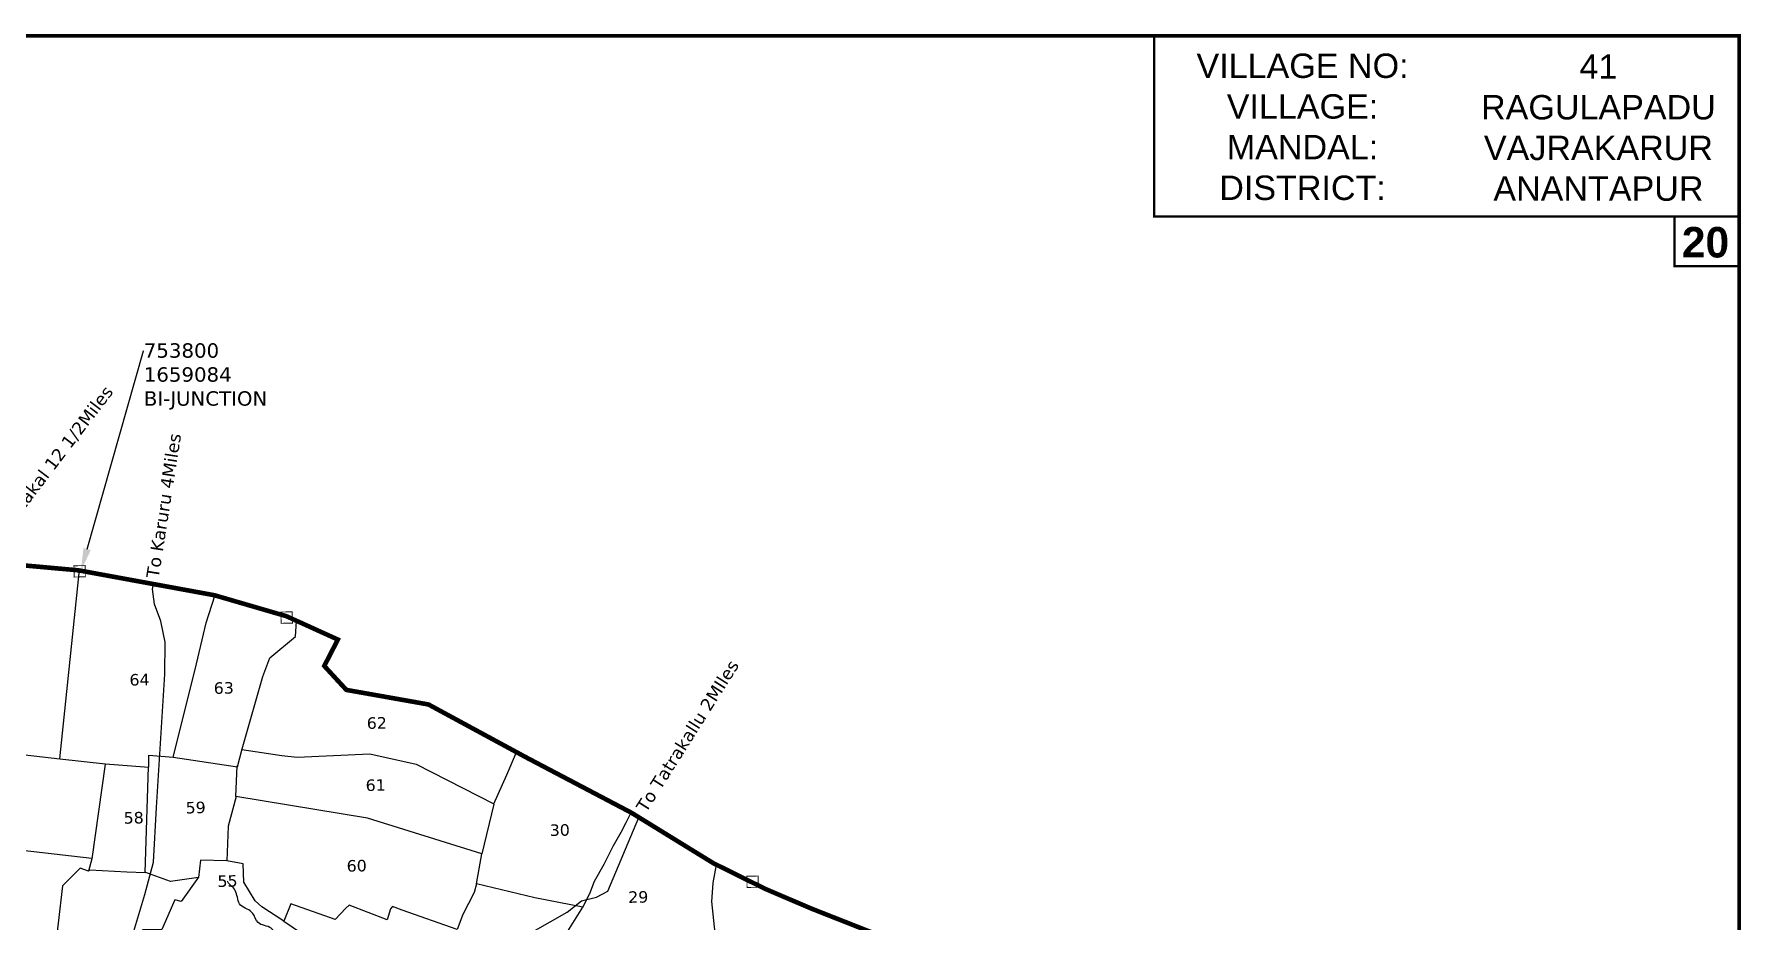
# Model space of a CAD drawing. Header units: inches. Extents: x 749292 to 756657, y 1655586 to 1660593.
# Drawn here: x 753690 to 756657, y 1658518 to 1660061 of the extents above; entities that cross this region are included whole.
import ezdxf
from ezdxf import colors
from ezdxf.entities.mleader import LeaderData, LeaderLine
from ezdxf.enums import TextEntityAlignment as Align
from ezdxf.math import Vec2, Vec3

# ---------------------------------------------------------------- set-up
doc = ezdxf.new("R2010")
doc.units = ezdxf.units.IN
doc.header["$MEASUREMENT"] = 0
doc.linetypes.add('ACAD_ISO02W100', pattern=[15, 12, -3])
for name, color, linetype in [('CSMark', 72, 'Continuous'), ('PLOT', 7, 'Continuous'), ('PLOT NO', 7, 'Continuous'), ('ROADS', 6, 'Continuous'), ('STRUCTURE', 5, 'Continuous'), ('TANKS-STREAM', 4, 'Continuous'), ('VILLAGE BOUNDRY', 5, 'Continuous'), ('VILLAGE STONES', 240, 'Continuous')]:
    doc.layers.add(name, color=color, linetype=linetype)
doc.styles.get("Standard").update_dxf_attribs({"font": 'verdana_0.ttf'})

msp = doc.modelspace()

# ---------------------------------------------------------------- linework, layer by layer
at = {"layer": 'CSMark', "color": 5, "const_width": 4.25}
for points in [[(755637.4, 1660057.9), (756654.3, 1660057.9), (756654.3, 1659744), (755637.4, 1659744)], [(756654.3, 1659744), (756542, 1659744), (756542, 1659657.8), (756654.3, 1659657.8)]]:
    msp.add_lwpolyline(points, close=True, dxfattribs=at)
at = {"layer": 'PLOT'}
for points in [[(753639.6, 1658812.7), (753735.1, 1658801.7), (753769, 1659129.9)], [(753735, 1658801.6), (753814.6, 1658792.8), (753890, 1658787.4), (753889.7, 1658808), (753932.3, 1658804.7), (753970.5, 1658956.7), (753989.4, 1659037.8), (754004.6, 1659084.8)], [(753931.9, 1658804.8), (754043.7, 1658788), (754052.1, 1658819.2), (754087.8, 1658944.7), (754100, 1658977.1), (754144.4, 1659014.4), (754146.5, 1659040.8)], [(754051.2, 1658818), (754120.7, 1658807.6), (754147.5, 1658804.7), (754273.9, 1658810.1), (754354.4, 1658792.2), (754489.3, 1658723.3), (754511.9, 1658773.8), (754528.7, 1658813.2)], [(753814, 1658792.1), (753790.4, 1658627.7), (753784.7, 1658606.7), (753770.4, 1658611.5), (753739.9, 1658580.9), (753716.9, 1658386.3), (753690.7, 1658253.5), (753518.7, 1658260), (753371.5, 1658259.4), (753368.9, 1658270.1), (753346.8, 1658273.1), (753380.3, 1658317.5), (753405, 1658399.2), (753402.4, 1658463.1), (753428.6, 1658466), (753438.5, 1658509), (753536.6, 1658519.5), (753618.4, 1658648.5), (753790.7, 1658629.2)], [(753784.8, 1658606.5), (753787, 1658608.6), (753851.3, 1658605.4), (753883.1, 1658604.1), (753889, 1658788)], [(754489.5, 1658723.1), (754468.7, 1658636.6), (754270, 1658698.4), (754041, 1658735.9), (754043.5, 1658789.2)], [(754041.5, 1658736.1), (754027.4, 1658684.5), (754025.5, 1658624.4), (753979.7, 1658625.8), (753976.2, 1658595.5), (753927.5, 1658588.6), (753882.9, 1658604.6)], [(754644, 1658543.8), (754656.4, 1658567.6), (754664.3, 1658588.8), (754681.4, 1658618.8), (754696.7, 1658649.9), (754711, 1658674.3), (754719.4, 1658691.1), (754728.3, 1658708.1)], [(754594.9, 1658464.8), (754644, 1658543.8), (754560.8, 1658559.9), (754459.1, 1658584.4), (754468.7, 1658636.6)], [(754124.5, 1658519.7), (754086.4, 1658544.6), (754074.5, 1658554.9), (754054.7, 1658587.4), (754053.6, 1658619.3), (754025.5, 1658624.4)], [(755135.8, 1658298.2), (755056.8, 1658321), (755007.3, 1658335.4), (754987.3, 1658340.7), (754922.8, 1658364.8), (754870.8, 1658382.6), (754877.8, 1658409.3), (754878.2, 1658419.1), (754880.2, 1658427.4), (754879.4, 1658448.9), (754870.6, 1658531.6), (754868.5, 1658553.8), (754869.4, 1658569.2), (754870.8, 1658586), (754876.4, 1658617.6)], [(753975.9, 1658596.2), (753946, 1658553.7), (753934.8, 1658556.8), (753912.5, 1658504.9), (753878.7, 1658504.6), (753846.6, 1658353.1), (753822.8, 1658288.9), (753771.3, 1658307.5), (753761.9, 1658257.1), (753735.4, 1658251.6), (753690.6, 1658253.3)], [(754459.1, 1658584.4), (754455.4, 1658569.5), (754435.5, 1658531.2), (754425.5, 1658504.8), (754330.1, 1658538.9), (754313.1, 1658545.3), (754310.1, 1658540.7), (754304.1, 1658521.8), (754237.9, 1658547.4), (754231.9, 1658542.1), (754213.4, 1658522.4), (754136.6, 1658549.6), (754124.5, 1658519.7), (754166, 1658491.2), (754190.6, 1658478.6), (754204, 1658469.8), (754196.5, 1658454.3), (754177.8, 1658408.7), (754152.7, 1658348.6), (754169.3, 1658334.7), (754187.6, 1658316.8), (754196.9, 1658310.4), (754220.2, 1658292.2), (754243.8, 1658273.8)]]:
    msp.add_lwpolyline(points, dxfattribs=at)
at = {"layer": 'ROADS'}
for points in [[(753863.6, 1658501.9), (753883, 1658565.6), (753898.1, 1658622), (753902.9, 1658717.3), (753917.3, 1658949), (753917.9, 1659004.5), (753910.4, 1659041), (753899.6, 1659070.5), (753896, 1659096.6), (753897.6, 1659105.3)], [(753980.5, 1658033.9), (754015.8, 1658062.7), (754100.7, 1658113), (754134.4, 1658133), (754189.7, 1658169), (754277.1, 1658219.7), (754362.7, 1658281.5), (754417.6, 1658384.2), (754443.6, 1658432.7), (754557.6, 1658501.3), (754617, 1658535.1), (754641.7, 1658555), (754667.9, 1658561), (754687.9, 1658571.5), (754741.6, 1658699.9)]]:
    msp.add_lwpolyline(points, dxfattribs=at)
at = {"layer": 'STRUCTURE', "color": 5, "const_width": 6}
msp.add_lwpolyline([(749294.6, 1660057.9), (756654.3, 1660057.9), (756654.3, 1655589.3), (749294.6, 1655589.3)], close=True, dxfattribs=at)
at = {"layer": 'TANKS-STREAM'}
msp.add_spline([(755870.9, 1657828), (755856.6, 1657831.1), (755842.8, 1657829.5), (755829.7, 1657831.1), (755818.8, 1657836.1), (755809.4, 1657837.4), (755795.3, 1657836.7), (755787, 1657836.7), (755773.4, 1657844.9), (755756.8, 1657847.5), (755736.4, 1657846), (755716.6, 1657854), (755709.9, 1657855.6), (755698, 1657856.3), (755690, 1657855.2), (755668.2, 1657859.8), (755662.6, 1657862), (755653.1, 1657862.6), (755633.8, 1657860.3), (755618.4, 1657864.6), (755599, 1657867.6), (755592.9, 1657866.9), (755579.9, 1657874.1), (755570.3, 1657874.9), (755558.1, 1657874.6), (755544.6, 1657880.4), (755519.3, 1657880.5), (755515.5, 1657878), (755503.9, 1657876.4), (755494.9, 1657875.5), (755484.9, 1657876.8), (755472.9, 1657875.5), (755463.6, 1657872.6), (755445.1, 1657873.6), (755433.5, 1657873.3), (755420.7, 1657868.9), (755412.6, 1657867.4), (755404.3, 1657869.8), (755393.9, 1657869.3), (755378.9, 1657866.4), (755361.1, 1657870.5), (755339.1, 1657868.9), (755327.4, 1657870.6), (755317.2, 1657871.7), (755300.7, 1657872.5), (755283.6, 1657872.9), (755274.6, 1657876.2), (755267, 1657879.1), (755258.8, 1657880.8), (755249.5, 1657880.4), (755237.8, 1657883.4), (755224.2, 1657886.7), (755198.5, 1657894.2), (755191.6, 1657899.9), (755189.9, 1657902.5), (755179.8, 1657907.7), (755175.6, 1657916.8), (755159.2, 1657925), (755145.5, 1657930.9), (755138.3, 1657942.7), (755119.6, 1657952.7), (755109.3, 1657958.6), (755103.4, 1657968.9), (755086.9, 1657974.9), (755081.5, 1657980.2), (755068.9, 1657991.3), (755051.5, 1657996.3), (755033, 1657997.9), (755021.1, 1658004.4), (755014.2, 1658008.2), (755001.2, 1658008.6), (754984.1, 1658019.1), (754975.2, 1658039.4), (754963.5, 1658048.7), (754951.9, 1658054.7), (754943.7, 1658069.6), (754939.6, 1658075.2), (754928.4, 1658081.2), (754921, 1658086.6), (754909.4, 1658101.8), (754897.5, 1658107.1), (754886.3, 1658114.4), (754880.5, 1658121), (754872.1, 1658141.8), (754857, 1658148), (754850.6, 1658152.3), (754838.7, 1658161.6), (754827.5, 1658164.1), (754820.9, 1658162.4), (754812.8, 1658156.8), (754807.6, 1658153.8), (754793, 1658151.6), (754786.4, 1658154), (754772.3, 1658148.8), (754764.4, 1658148.8), (754750.7, 1658158.8), (754737.3, 1658179.1), (754728, 1658182.1), (754715.4, 1658184.3), (754705.8, 1658184), (754697.4, 1658188), (754685.1, 1658189.1), (754673.1, 1658183.8), (754658.1, 1658187.1), (754640.3, 1658197.6), (754624, 1658201), (754611, 1658218), (754602.9, 1658228.1), (754594.6, 1658234.3), (754583.2, 1658244.3), (754575.7, 1658257.5), (754567.5, 1658264.1), (754558.9, 1658267), (754550.6, 1658270.3), (754540.7, 1658279.6), (754534, 1658292.1), (754519.8, 1658302.5), (754505.5, 1658306.5), (754495.9, 1658314.4), (754485.5, 1658323.7), (754470.7, 1658333.4), (754454.8, 1658333.2), (754442.3, 1658333.2), (754430.9, 1658339.4), (754419.7, 1658351.2), (754409.1, 1658355.9), (754380.8, 1658355.1), (754362.8, 1658360.7), (754352.6, 1658364.8), (754329.4, 1658361.7), (754322.2, 1658360.2), (754310.3, 1658362.9), (754300.8, 1658370.1), (754295.7, 1658385.7), (754281.9, 1658394.9), (754275.4, 1658401.8), (754272.6, 1658414.9), (754269.6, 1658422.6), (754249.8, 1658436.3), (754231.1, 1658433.7), (754216.8, 1658435.5), (754199.3, 1658446.1), (754192.4, 1658454.7), (754163.5, 1658461.2), (754149.5, 1658474.4), (754140.5, 1658481.3), (754117.4, 1658486.6), (754102.4, 1658507.1), (754079.6, 1658517.1), (754070.4, 1658533.1), (754060.6, 1658540.5), (754048.9, 1658547.5), (754041.2, 1658570.1), (754034.9, 1658579.4), (754029.1, 1658584.5), (754026.5, 1658589.3)], degree=3, dxfattribs=at)
at = {"layer": 'VILLAGE BOUNDRY', "linetype": 'ACAD_ISO02W100', "ltscale": 2, "const_width": 8}
msp.add_lwpolyline([(755194.7, 1658481), (755041.2, 1658541.5), (754960.7, 1658575.9), (754871.2, 1658620.2), (754728, 1658708.3), (754545.9, 1658804), (754375.8, 1658896.1), (754233.1, 1658921.4), (754194.7, 1658963), (754218.3, 1659008.9), (754128.8, 1659049.5), (754003.8, 1659085.9), (753767.4, 1659129.2), (753665.4, 1659138.4)], dxfattribs=at)
at = {"layer": 'VILLAGE STONES', "const_width": 1.56}
for points in [[(753759.5, 1659137.1), (753779.1, 1659137.4), (753779.4, 1659117.9), (753759.9, 1659117.5)], [(754119.3, 1659056.7), (754138.9, 1659057.1), (754139.3, 1659037.5), (754119.7, 1659037.1)], [(754929.3, 1658597.6), (754948.9, 1658598), (754949.3, 1658578.5), (754929.7, 1658578.1)]]:
    msp.add_lwpolyline(points, close=True, dxfattribs=at)

# ---------------------------------------------------------------- texts
at = {"layer": 'PLOT NO'}
for s, p in [('64', (753873.5, 1658939.2)), ('63', (754020, 1658924.8)), ('62', (754286, 1658864)), ('61', (754284.1, 1658756)), ('59', (753971.1, 1658717)), ('58', (753863.4, 1658699.2)), ('30', (754604.1, 1658677.9)), ('60', (754251.1, 1658615.9)), ('55', (754026.5, 1658589.3)), ('29', (754740.5, 1658561.6))]:
    msp.add_text(s, height=20, rotation=1.0654, dxfattribs=at).set_placement(p, align=Align.MIDDLE_CENTER)
at = {"layer": 'ROADS'}
for s, rotation, p in [('To Guntakal 12 1/2Miles', 52.739, (753607.5, 1659147.8)), ('To Karuru 4Miles', 81.0787, (753906.7, 1659114.6)), ('To Tatrakallu 2MIles', 57.7411, (754754.2, 1658707))]:
    msp.add_text(s, height=22, rotation=rotation, dxfattribs=at).set_placement(p)
at = {"layer": 'VILLAGE STONES', "attachment_point": 2}
for s, insert, char_height, width in [('{\\fArial|b0|i0|c0|p34;VILLAGE NO:\\PVILLAGE:\\PMANDAL:\\PDISTRICT:}', (755895.3, 1660027.2), 42.398, 525.343), ('{\\fArial|b0|i0|c0|p34;41\\PRAGULAPADU\\PVAJRAKARUR\\PANANTAPUR }', (756409.7, 1660025.8), 42.398, 463.442), ('{\\fArial|b1|i0|c0|p34;\\C6;20}', (756595.8, 1659725.8), 52.997, 79.23)]:
    msp.add_mtext(s, dxfattribs=dict(at, insert=insert, char_height=char_height, width=width))

# ---------------------------------------------------------------- leaders
at = {"layer": 'VILLAGE STONES', "color": 6}
ml = msp.add_multileader_mtext('Standard', dxfattribs=at)
ml.set_content('753800\\P1659084\\PBI-JUNCTION', color=6)
ml.set_leader_properties()
ml.build(insert=Vec2(0, 0))
ml.multileader.update_dxf_attribs({"dogleg_length": 0.36, "arrow_head_size": 40})
ctx = ml.context
ctx.base_point, ctx.char_height, ctx.arrow_head_size, ctx.landing_gap_size, ctx.plane_origin = Vec3(753880.9, 1659510.9), 25, 40, 0.09, Vec3(752280.4, 1659122.2)
notes = []
notes.append((ctx, [(1, (1, 1, 0), (753880.6, 1659510.9), (1, 0), 0.36, [(0, [(753771.5, 1659127.6)], 0, [])])]))
ctx.mtext.insert, ctx.mtext.flow_direction = Vec3(753881, 1659523.7), 5
for ctx, leaders in notes:
    for number, flags, end, landing, length, lines in leaders:
        leader = LeaderData()
        leader.index, (leader.has_last_leader_line, leader.has_dogleg_vector, leader.attachment_direction) = number, flags
        leader.last_leader_point, leader.dogleg_vector, leader.dogleg_length = Vec3(end), Vec3(landing), length
        for number, points, colour, breaks in lines:
            line = LeaderLine()
            line.index, line.vertices, line.color, line.breaks = number, Vec3.list(points), colors.encode_raw_color(colour), breaks
            leader.lines.append(line)
        ctx.leaders.append(leader)

doc.saveas('drawing.dxf')
